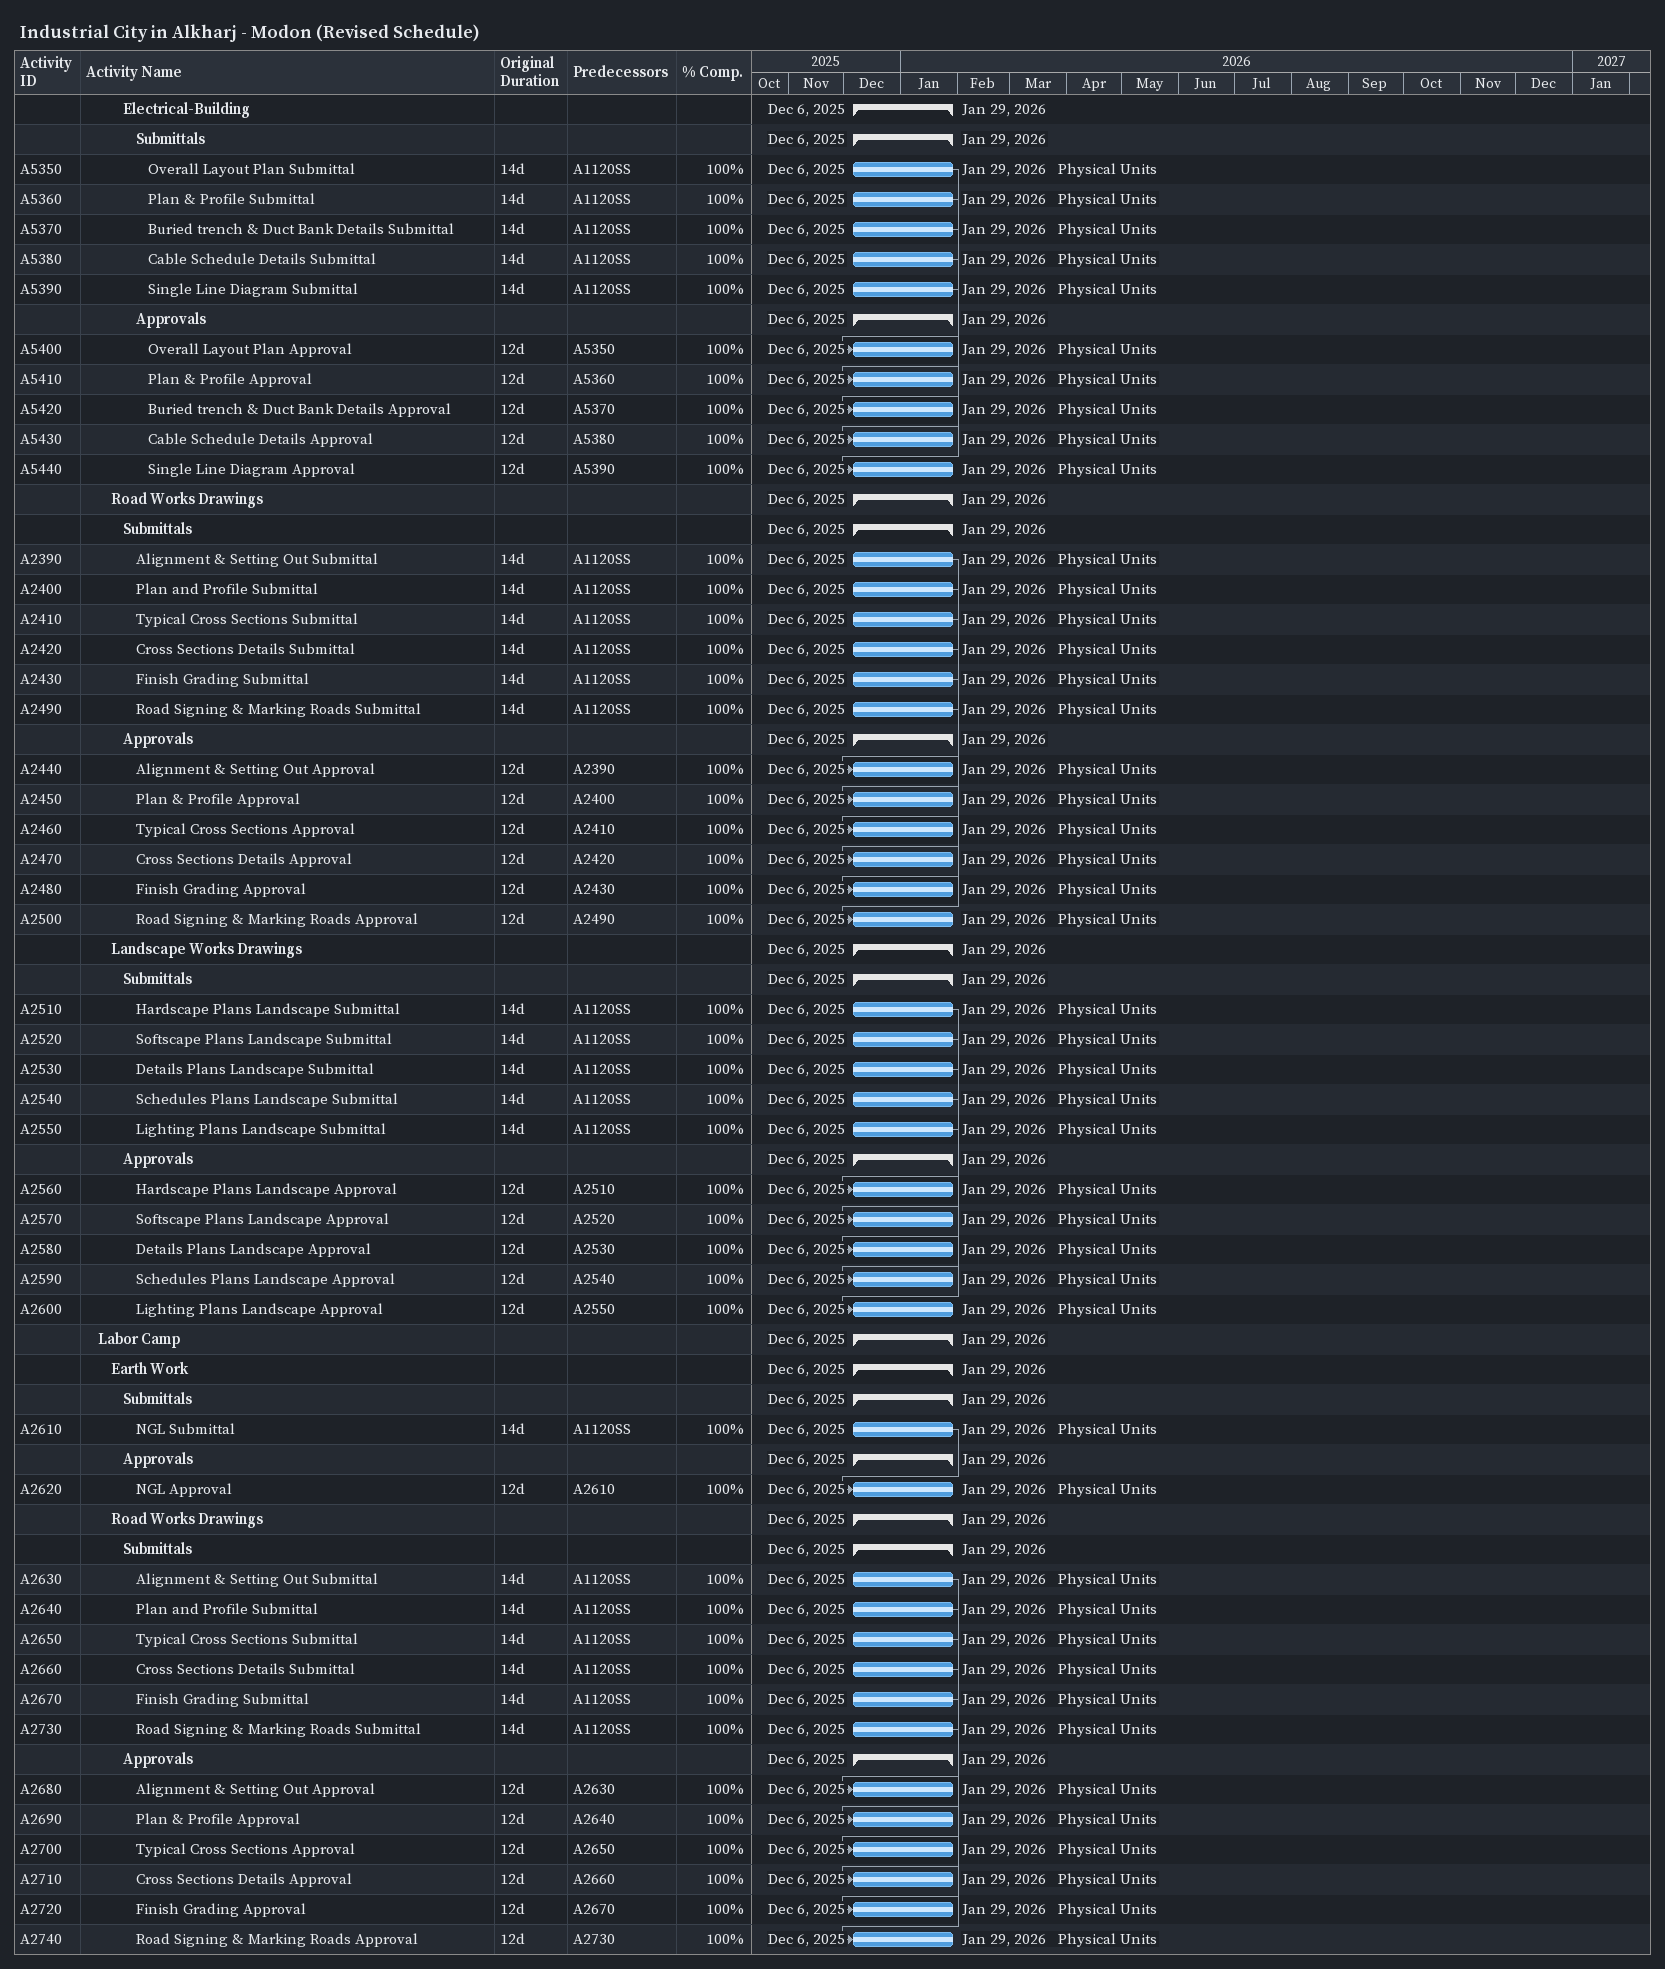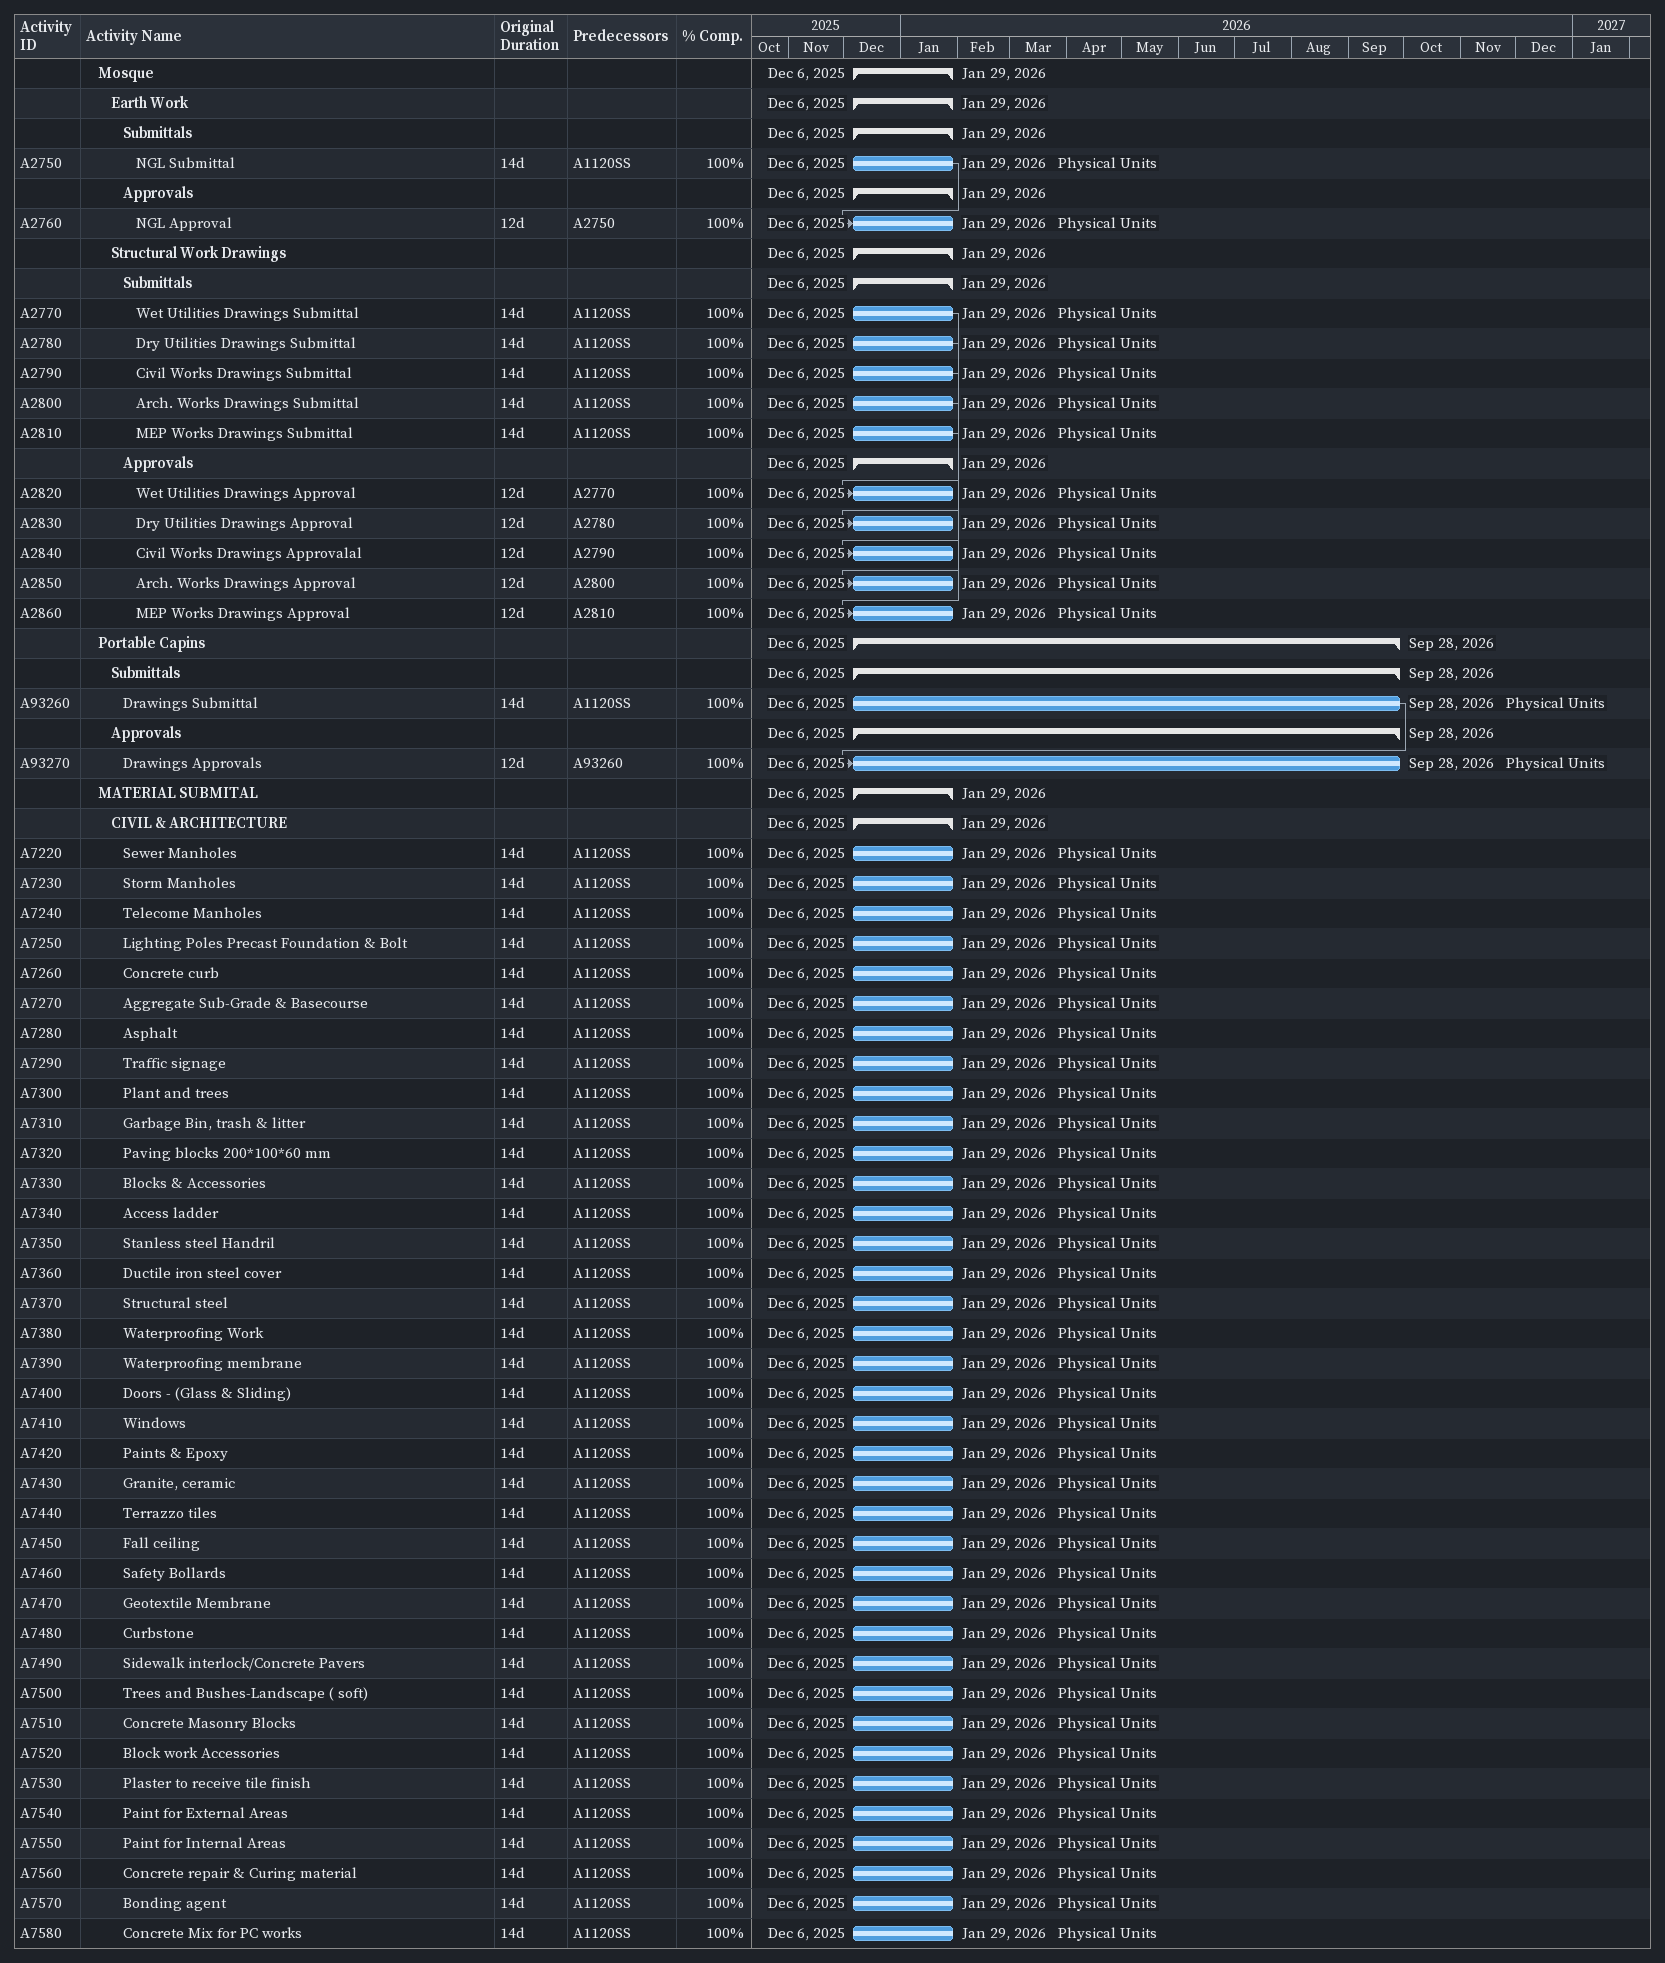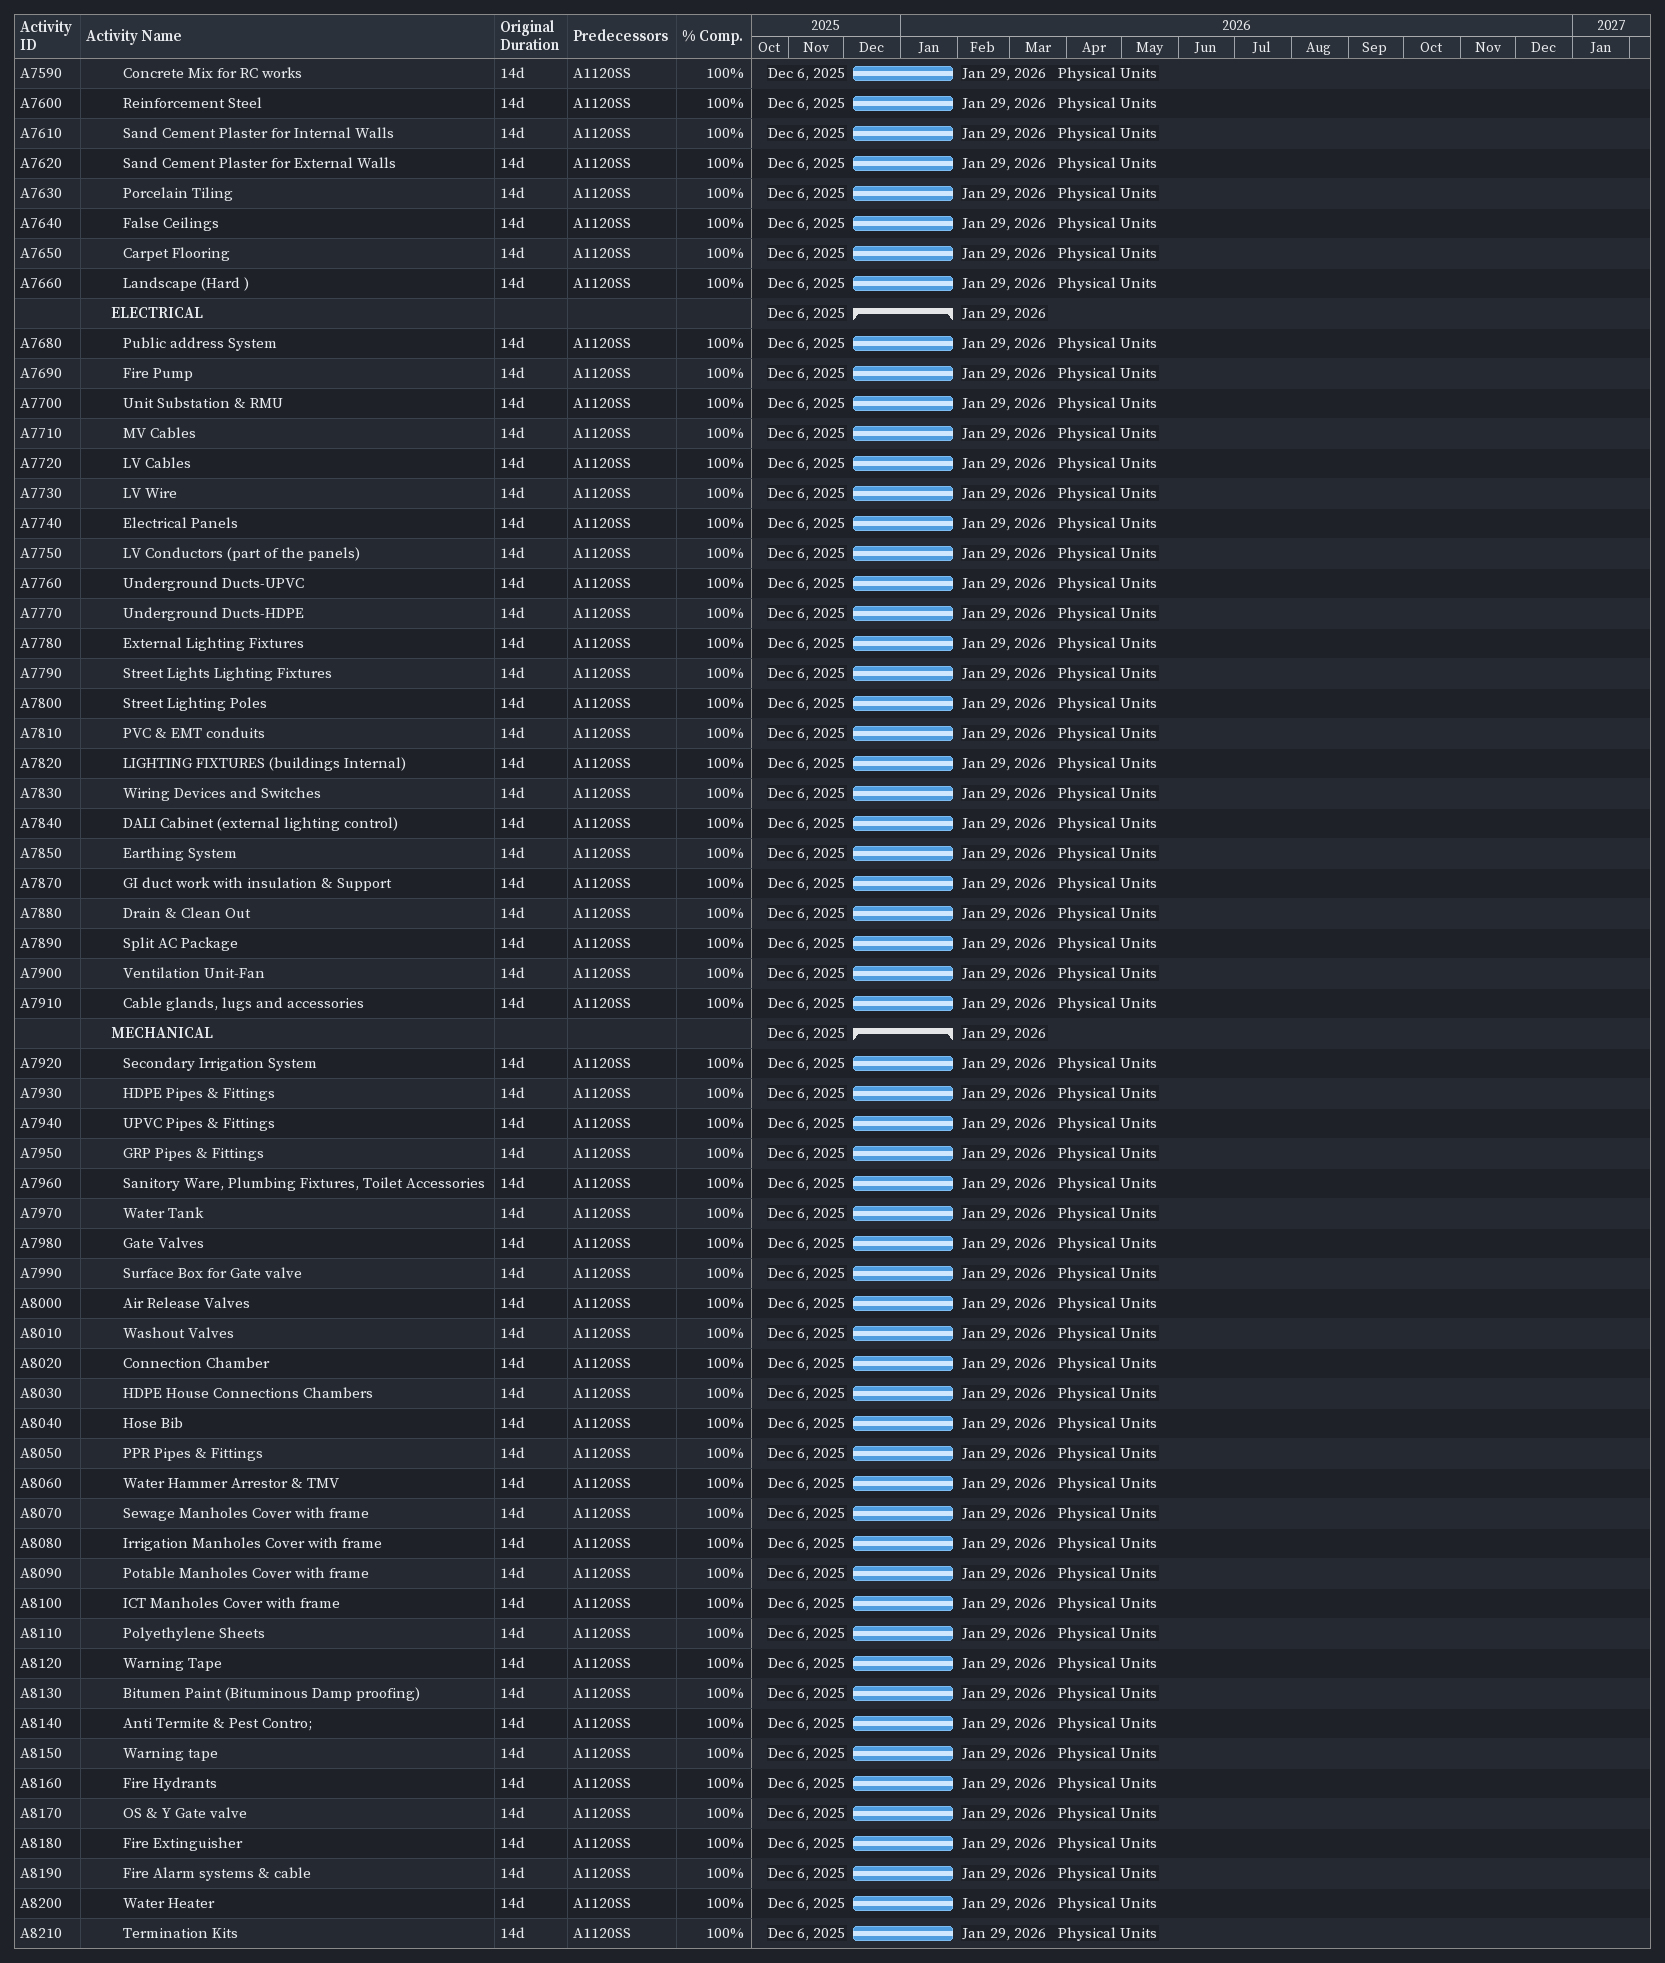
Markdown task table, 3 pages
Industrial City in Alkharj - Modon (Revised Schedule)

| ID | Level | Task | Original duration | Start | Finish | Predecessors | Resources | % complete |
|---|---|---|---|---|---|---|---|---|
|  | 4 | **Electrical-Building** |  | 2025-12-06 | 2026-01-29 |  |  |  |
|  | 5 | **Submittals** |  | 2025-12-06 | 2026-01-29 |  |  |  |
| A5350 | 6 | Overall Layout Plan Submittal | 14d | 2025-12-06 | 2026-01-29 | A1120SS | Physical Units | 100 |
| A5360 | 6 | Plan & Profile Submittal | 14d | 2025-12-06 | 2026-01-29 | A1120SS | Physical Units | 100 |
| A5370 | 6 | Buried trench & Duct Bank Details Submittal | 14d | 2025-12-06 | 2026-01-29 | A1120SS | Physical Units | 100 |
| A5380 | 6 | Cable Schedule Details Submittal | 14d | 2025-12-06 | 2026-01-29 | A1120SS | Physical Units | 100 |
| A5390 | 6 | Single Line Diagram Submittal | 14d | 2025-12-06 | 2026-01-29 | A1120SS | Physical Units | 100 |
|  | 5 | **Approvals** |  | 2025-12-06 | 2026-01-29 |  |  |  |
| A5400 | 6 | Overall Layout Plan Approval | 12d | 2025-12-06 | 2026-01-29 | A5350 | Physical Units | 100 |
| A5410 | 6 | Plan & Profile Approval | 12d | 2025-12-06 | 2026-01-29 | A5360 | Physical Units | 100 |
| A5420 | 6 | Buried trench & Duct Bank Details Approval | 12d | 2025-12-06 | 2026-01-29 | A5370 | Physical Units | 100 |
| A5430 | 6 | Cable Schedule Details Approval | 12d | 2025-12-06 | 2026-01-29 | A5380 | Physical Units | 100 |
| A5440 | 6 | Single Line Diagram Approval | 12d | 2025-12-06 | 2026-01-29 | A5390 | Physical Units | 100 |
|  | 3 | **Road Works Drawings** |  | 2025-12-06 | 2026-01-29 |  |  |  |
|  | 4 | **Submittals** |  | 2025-12-06 | 2026-01-29 |  |  |  |
| A2390 | 5 | Alignment & Setting Out Submittal | 14d | 2025-12-06 | 2026-01-29 | A1120SS | Physical Units | 100 |
| A2400 | 5 | Plan and Profile Submittal | 14d | 2025-12-06 | 2026-01-29 | A1120SS | Physical Units | 100 |
| A2410 | 5 | Typical Cross Sections Submittal | 14d | 2025-12-06 | 2026-01-29 | A1120SS | Physical Units | 100 |
| A2420 | 5 | Cross Sections Details Submittal | 14d | 2025-12-06 | 2026-01-29 | A1120SS | Physical Units | 100 |
| A2430 | 5 | Finish Grading Submittal | 14d | 2025-12-06 | 2026-01-29 | A1120SS | Physical Units | 100 |
| A2490 | 5 | Road Signing & Marking Roads Submittal | 14d | 2025-12-06 | 2026-01-29 | A1120SS | Physical Units | 100 |
|  | 4 | **Approvals** |  | 2025-12-06 | 2026-01-29 |  |  |  |
| A2440 | 5 | Alignment & Setting Out Approval | 12d | 2025-12-06 | 2026-01-29 | A2390 | Physical Units | 100 |
| A2450 | 5 | Plan & Profile Approval | 12d | 2025-12-06 | 2026-01-29 | A2400 | Physical Units | 100 |
| A2460 | 5 | Typical Cross Sections Approval | 12d | 2025-12-06 | 2026-01-29 | A2410 | Physical Units | 100 |
| A2470 | 5 | Cross Sections Details Approval | 12d | 2025-12-06 | 2026-01-29 | A2420 | Physical Units | 100 |
| A2480 | 5 | Finish Grading Approval | 12d | 2025-12-06 | 2026-01-29 | A2430 | Physical Units | 100 |
| A2500 | 5 | Road Signing & Marking Roads Approval | 12d | 2025-12-06 | 2026-01-29 | A2490 | Physical Units | 100 |
|  | 3 | **Landscape Works Drawings** |  | 2025-12-06 | 2026-01-29 |  |  |  |
|  | 4 | **Submittals** |  | 2025-12-06 | 2026-01-29 |  |  |  |
| A2510 | 5 | Hardscape Plans Landscape Submittal | 14d | 2025-12-06 | 2026-01-29 | A1120SS | Physical Units | 100 |
| A2520 | 5 | Softscape Plans Landscape Submittal | 14d | 2025-12-06 | 2026-01-29 | A1120SS | Physical Units | 100 |
| A2530 | 5 | Details Plans Landscape Submittal | 14d | 2025-12-06 | 2026-01-29 | A1120SS | Physical Units | 100 |
| A2540 | 5 | Schedules Plans Landscape Submittal | 14d | 2025-12-06 | 2026-01-29 | A1120SS | Physical Units | 100 |
| A2550 | 5 | Lighting Plans Landscape Submittal | 14d | 2025-12-06 | 2026-01-29 | A1120SS | Physical Units | 100 |
|  | 4 | **Approvals** |  | 2025-12-06 | 2026-01-29 |  |  |  |
| A2560 | 5 | Hardscape Plans Landscape Approval | 12d | 2025-12-06 | 2026-01-29 | A2510 | Physical Units | 100 |
| A2570 | 5 | Softscape Plans Landscape Approval | 12d | 2025-12-06 | 2026-01-29 | A2520 | Physical Units | 100 |
| A2580 | 5 | Details Plans Landscape Approval | 12d | 2025-12-06 | 2026-01-29 | A2530 | Physical Units | 100 |
| A2590 | 5 | Schedules Plans Landscape Approval | 12d | 2025-12-06 | 2026-01-29 | A2540 | Physical Units | 100 |
| A2600 | 5 | Lighting Plans Landscape Approval | 12d | 2025-12-06 | 2026-01-29 | A2550 | Physical Units | 100 |
|  | 2 | **Labor Camp** |  | 2025-12-06 | 2026-01-29 |  |  |  |
|  | 3 | **Earth Work** |  | 2025-12-06 | 2026-01-29 |  |  |  |
|  | 4 | **Submittals** |  | 2025-12-06 | 2026-01-29 |  |  |  |
| A2610 | 5 | NGL Submittal | 14d | 2025-12-06 | 2026-01-29 | A1120SS | Physical Units | 100 |
|  | 4 | **Approvals** |  | 2025-12-06 | 2026-01-29 |  |  |  |
| A2620 | 5 | NGL Approval | 12d | 2025-12-06 | 2026-01-29 | A2610 | Physical Units | 100 |
|  | 3 | **Road Works Drawings** |  | 2025-12-06 | 2026-01-29 |  |  |  |
|  | 4 | **Submittals** |  | 2025-12-06 | 2026-01-29 |  |  |  |
| A2630 | 5 | Alignment & Setting Out Submittal | 14d | 2025-12-06 | 2026-01-29 | A1120SS | Physical Units | 100 |
| A2640 | 5 | Plan and Profile Submittal | 14d | 2025-12-06 | 2026-01-29 | A1120SS | Physical Units | 100 |
| A2650 | 5 | Typical Cross Sections Submittal | 14d | 2025-12-06 | 2026-01-29 | A1120SS | Physical Units | 100 |
| A2660 | 5 | Cross Sections Details Submittal | 14d | 2025-12-06 | 2026-01-29 | A1120SS | Physical Units | 100 |
| A2670 | 5 | Finish Grading Submittal | 14d | 2025-12-06 | 2026-01-29 | A1120SS | Physical Units | 100 |
| A2730 | 5 | Road Signing & Marking Roads Submittal | 14d | 2025-12-06 | 2026-01-29 | A1120SS | Physical Units | 100 |
|  | 4 | **Approvals** |  | 2025-12-06 | 2026-01-29 |  |  |  |
| A2680 | 5 | Alignment & Setting Out Approval | 12d | 2025-12-06 | 2026-01-29 | A2630 | Physical Units | 100 |
| A2690 | 5 | Plan & Profile Approval | 12d | 2025-12-06 | 2026-01-29 | A2640 | Physical Units | 100 |
| A2700 | 5 | Typical Cross Sections Approval | 12d | 2025-12-06 | 2026-01-29 | A2650 | Physical Units | 100 |
| A2710 | 5 | Cross Sections Details Approval | 12d | 2025-12-06 | 2026-01-29 | A2660 | Physical Units | 100 |
| A2720 | 5 | Finish Grading Approval | 12d | 2025-12-06 | 2026-01-29 | A2670 | Physical Units | 100 |
| A2740 | 5 | Road Signing & Marking Roads Approval | 12d | 2025-12-06 | 2026-01-29 | A2730 | Physical Units | 100 |
|  | 2 | **Mosque** |  | 2025-12-06 | 2026-01-29 |  |  |  |
|  | 3 | **Earth Work** |  | 2025-12-06 | 2026-01-29 |  |  |  |
|  | 4 | **Submittals** |  | 2025-12-06 | 2026-01-29 |  |  |  |
| A2750 | 5 | NGL Submittal | 14d | 2025-12-06 | 2026-01-29 | A1120SS | Physical Units | 100 |
|  | 4 | **Approvals** |  | 2025-12-06 | 2026-01-29 |  |  |  |
| A2760 | 5 | NGL Approval | 12d | 2025-12-06 | 2026-01-29 | A2750 | Physical Units | 100 |
|  | 3 | **Structural Work Drawings** |  | 2025-12-06 | 2026-01-29 |  |  |  |
|  | 4 | **Submittals** |  | 2025-12-06 | 2026-01-29 |  |  |  |
| A2770 | 5 | Wet Utilities Drawings Submittal | 14d | 2025-12-06 | 2026-01-29 | A1120SS | Physical Units | 100 |
| A2780 | 5 | Dry Utilities Drawings Submittal | 14d | 2025-12-06 | 2026-01-29 | A1120SS | Physical Units | 100 |
| A2790 | 5 | Civil Works Drawings Submittal | 14d | 2025-12-06 | 2026-01-29 | A1120SS | Physical Units | 100 |
| A2800 | 5 | Arch. Works Drawings Submittal | 14d | 2025-12-06 | 2026-01-29 | A1120SS | Physical Units | 100 |
| A2810 | 5 | MEP Works Drawings Submittal | 14d | 2025-12-06 | 2026-01-29 | A1120SS | Physical Units | 100 |
|  | 4 | **Approvals** |  | 2025-12-06 | 2026-01-29 |  |  |  |
| A2820 | 5 | Wet Utilities Drawings Approval | 12d | 2025-12-06 | 2026-01-29 | A2770 | Physical Units | 100 |
| A2830 | 5 | Dry Utilities Drawings Approval | 12d | 2025-12-06 | 2026-01-29 | A2780 | Physical Units | 100 |
| A2840 | 5 | Civil Works Drawings Approvalal | 12d | 2025-12-06 | 2026-01-29 | A2790 | Physical Units | 100 |
| A2850 | 5 | Arch. Works Drawings Approval | 12d | 2025-12-06 | 2026-01-29 | A2800 | Physical Units | 100 |
| A2860 | 5 | MEP Works Drawings Approval | 12d | 2025-12-06 | 2026-01-29 | A2810 | Physical Units | 100 |
|  | 2 | **Portable Capins** |  | 2025-12-06 | 2026-09-28 |  |  |  |
|  | 3 | **Submittals** |  | 2025-12-06 | 2026-09-28 |  |  |  |
| A93260 | 4 | Drawings Submittal | 14d | 2025-12-06 | 2026-09-28 | A1120SS | Physical Units | 100 |
|  | 3 | **Approvals** |  | 2025-12-06 | 2026-09-28 |  |  |  |
| A93270 | 4 | Drawings Approvals | 12d | 2025-12-06 | 2026-09-28 | A93260 | Physical Units | 100 |
|  | 2 | **MATERIAL SUBMITAL** |  | 2025-12-06 | 2026-01-29 |  |  |  |
|  | 3 | **CIVIL & ARCHITECTURE** |  | 2025-12-06 | 2026-01-29 |  |  |  |
| A7220 | 4 | Sewer Manholes | 14d | 2025-12-06 | 2026-01-29 | A1120SS | Physical Units | 100 |
| A7230 | 4 | Storm Manholes | 14d | 2025-12-06 | 2026-01-29 | A1120SS | Physical Units | 100 |
| A7240 | 4 | Telecome Manholes | 14d | 2025-12-06 | 2026-01-29 | A1120SS | Physical Units | 100 |
| A7250 | 4 | Lighting Poles Precast Foundation & Bolt | 14d | 2025-12-06 | 2026-01-29 | A1120SS | Physical Units | 100 |
| A7260 | 4 | Concrete curb | 14d | 2025-12-06 | 2026-01-29 | A1120SS | Physical Units | 100 |
| A7270 | 4 | Aggregate Sub-Grade & Basecourse | 14d | 2025-12-06 | 2026-01-29 | A1120SS | Physical Units | 100 |
| A7280 | 4 | Asphalt | 14d | 2025-12-06 | 2026-01-29 | A1120SS | Physical Units | 100 |
| A7290 | 4 | Traffic signage | 14d | 2025-12-06 | 2026-01-29 | A1120SS | Physical Units | 100 |
| A7300 | 4 | Plant and trees | 14d | 2025-12-06 | 2026-01-29 | A1120SS | Physical Units | 100 |
| A7310 | 4 | Garbage Bin, trash & litter | 14d | 2025-12-06 | 2026-01-29 | A1120SS | Physical Units | 100 |
| A7320 | 4 | Paving blocks 200*100*60 mm | 14d | 2025-12-06 | 2026-01-29 | A1120SS | Physical Units | 100 |
| A7330 | 4 | Blocks & Accessories | 14d | 2025-12-06 | 2026-01-29 | A1120SS | Physical Units | 100 |
| A7340 | 4 | Access ladder | 14d | 2025-12-06 | 2026-01-29 | A1120SS | Physical Units | 100 |
| A7350 | 4 | Stanless steel Handril | 14d | 2025-12-06 | 2026-01-29 | A1120SS | Physical Units | 100 |
| A7360 | 4 | Ductile iron steel cover | 14d | 2025-12-06 | 2026-01-29 | A1120SS | Physical Units | 100 |
| A7370 | 4 | Structural steel | 14d | 2025-12-06 | 2026-01-29 | A1120SS | Physical Units | 100 |
| A7380 | 4 | Waterproofing Work | 14d | 2025-12-06 | 2026-01-29 | A1120SS | Physical Units | 100 |
| A7390 | 4 | Waterproofing membrane | 14d | 2025-12-06 | 2026-01-29 | A1120SS | Physical Units | 100 |
| A7400 | 4 | Doors - (Glass & Sliding) | 14d | 2025-12-06 | 2026-01-29 | A1120SS | Physical Units | 100 |
| A7410 | 4 | Windows | 14d | 2025-12-06 | 2026-01-29 | A1120SS | Physical Units | 100 |
| A7420 | 4 | Paints & Epoxy | 14d | 2025-12-06 | 2026-01-29 | A1120SS | Physical Units | 100 |
| A7430 | 4 | Granite, ceramic | 14d | 2025-12-06 | 2026-01-29 | A1120SS | Physical Units | 100 |
| A7440 | 4 | Terrazzo tiles | 14d | 2025-12-06 | 2026-01-29 | A1120SS | Physical Units | 100 |
| A7450 | 4 | Fall ceiling | 14d | 2025-12-06 | 2026-01-29 | A1120SS | Physical Units | 100 |
| A7460 | 4 | Safety Bollards | 14d | 2025-12-06 | 2026-01-29 | A1120SS | Physical Units | 100 |
| A7470 | 4 | Geotextile Membrane | 14d | 2025-12-06 | 2026-01-29 | A1120SS | Physical Units | 100 |
| A7480 | 4 | Curbstone | 14d | 2025-12-06 | 2026-01-29 | A1120SS | Physical Units | 100 |
| A7490 | 4 | Sidewalk interlock/Concrete Pavers | 14d | 2025-12-06 | 2026-01-29 | A1120SS | Physical Units | 100 |
| A7500 | 4 | Trees and Bushes-Landscape ( soft) | 14d | 2025-12-06 | 2026-01-29 | A1120SS | Physical Units | 100 |
| A7510 | 4 | Concrete Masonry Blocks | 14d | 2025-12-06 | 2026-01-29 | A1120SS | Physical Units | 100 |
| A7520 | 4 | Block work Accessories | 14d | 2025-12-06 | 2026-01-29 | A1120SS | Physical Units | 100 |
| A7530 | 4 | Plaster to receive tile finish | 14d | 2025-12-06 | 2026-01-29 | A1120SS | Physical Units | 100 |
| A7540 | 4 | Paint for External Areas | 14d | 2025-12-06 | 2026-01-29 | A1120SS | Physical Units | 100 |
| A7550 | 4 | Paint for Internal Areas | 14d | 2025-12-06 | 2026-01-29 | A1120SS | Physical Units | 100 |
| A7560 | 4 | Concrete repair & Curing material | 14d | 2025-12-06 | 2026-01-29 | A1120SS | Physical Units | 100 |
| A7570 | 4 | Bonding agent | 14d | 2025-12-06 | 2026-01-29 | A1120SS | Physical Units | 100 |
| A7580 | 4 | Concrete Mix for PC works | 14d | 2025-12-06 | 2026-01-29 | A1120SS | Physical Units | 100 |
| A7590 | 4 | Concrete Mix for RC works | 14d | 2025-12-06 | 2026-01-29 | A1120SS | Physical Units | 100 |
| A7600 | 4 | Reinforcement Steel | 14d | 2025-12-06 | 2026-01-29 | A1120SS | Physical Units | 100 |
| A7610 | 4 | Sand Cement Plaster for Internal Walls | 14d | 2025-12-06 | 2026-01-29 | A1120SS | Physical Units | 100 |
| A7620 | 4 | Sand Cement Plaster for External Walls | 14d | 2025-12-06 | 2026-01-29 | A1120SS | Physical Units | 100 |
| A7630 | 4 | Porcelain Tiling | 14d | 2025-12-06 | 2026-01-29 | A1120SS | Physical Units | 100 |
| A7640 | 4 | False Ceilings | 14d | 2025-12-06 | 2026-01-29 | A1120SS | Physical Units | 100 |
| A7650 | 4 | Carpet Flooring | 14d | 2025-12-06 | 2026-01-29 | A1120SS | Physical Units | 100 |
| A7660 | 4 | Landscape (Hard ) | 14d | 2025-12-06 | 2026-01-29 | A1120SS | Physical Units | 100 |
|  | 3 | **ELECTRICAL** |  | 2025-12-06 | 2026-01-29 |  |  |  |
| A7680 | 4 | Public address System | 14d | 2025-12-06 | 2026-01-29 | A1120SS | Physical Units | 100 |
| A7690 | 4 | Fire Pump | 14d | 2025-12-06 | 2026-01-29 | A1120SS | Physical Units | 100 |
| A7700 | 4 | Unit Substation & RMU | 14d | 2025-12-06 | 2026-01-29 | A1120SS | Physical Units | 100 |
| A7710 | 4 | MV Cables | 14d | 2025-12-06 | 2026-01-29 | A1120SS | Physical Units | 100 |
| A7720 | 4 | LV Cables | 14d | 2025-12-06 | 2026-01-29 | A1120SS | Physical Units | 100 |
| A7730 | 4 | LV Wire | 14d | 2025-12-06 | 2026-01-29 | A1120SS | Physical Units | 100 |
| A7740 | 4 | Electrical Panels | 14d | 2025-12-06 | 2026-01-29 | A1120SS | Physical Units | 100 |
| A7750 | 4 | LV Conductors (part of the panels) | 14d | 2025-12-06 | 2026-01-29 | A1120SS | Physical Units | 100 |
| A7760 | 4 | Underground Ducts-UPVC | 14d | 2025-12-06 | 2026-01-29 | A1120SS | Physical Units | 100 |
| A7770 | 4 | Underground Ducts-HDPE | 14d | 2025-12-06 | 2026-01-29 | A1120SS | Physical Units | 100 |
| A7780 | 4 | External Lighting Fixtures | 14d | 2025-12-06 | 2026-01-29 | A1120SS | Physical Units | 100 |
| A7790 | 4 | Street Lights Lighting Fixtures | 14d | 2025-12-06 | 2026-01-29 | A1120SS | Physical Units | 100 |
| A7800 | 4 | Street Lighting Poles | 14d | 2025-12-06 | 2026-01-29 | A1120SS | Physical Units | 100 |
| A7810 | 4 | PVC & EMT conduits | 14d | 2025-12-06 | 2026-01-29 | A1120SS | Physical Units | 100 |
| A7820 | 4 | LIGHTING FIXTURES (buildings Internal) | 14d | 2025-12-06 | 2026-01-29 | A1120SS | Physical Units | 100 |
| A7830 | 4 | Wiring Devices and Switches | 14d | 2025-12-06 | 2026-01-29 | A1120SS | Physical Units | 100 |
| A7840 | 4 | DALI Cabinet (external lighting control) | 14d | 2025-12-06 | 2026-01-29 | A1120SS | Physical Units | 100 |
| A7850 | 4 | Earthing System | 14d | 2025-12-06 | 2026-01-29 | A1120SS | Physical Units | 100 |
| A7870 | 4 | GI duct work with insulation & Support | 14d | 2025-12-06 | 2026-01-29 | A1120SS | Physical Units | 100 |
| A7880 | 4 | Drain & Clean Out | 14d | 2025-12-06 | 2026-01-29 | A1120SS | Physical Units | 100 |
| A7890 | 4 | Split AC Package | 14d | 2025-12-06 | 2026-01-29 | A1120SS | Physical Units | 100 |
| A7900 | 4 | Ventilation Unit-Fan | 14d | 2025-12-06 | 2026-01-29 | A1120SS | Physical Units | 100 |
| A7910 | 4 | Cable glands, lugs and accessories | 14d | 2025-12-06 | 2026-01-29 | A1120SS | Physical Units | 100 |
|  | 3 | **MECHANICAL** |  | 2025-12-06 | 2026-01-29 |  |  |  |
| A7920 | 4 | Secondary Irrigation System | 14d | 2025-12-06 | 2026-01-29 | A1120SS | Physical Units | 100 |
| A7930 | 4 | HDPE Pipes & Fittings | 14d | 2025-12-06 | 2026-01-29 | A1120SS | Physical Units | 100 |
| A7940 | 4 | UPVC Pipes & Fittings | 14d | 2025-12-06 | 2026-01-29 | A1120SS | Physical Units | 100 |
| A7950 | 4 | GRP Pipes & Fittings | 14d | 2025-12-06 | 2026-01-29 | A1120SS | Physical Units | 100 |
| A7960 | 4 | Sanitory Ware, Plumbing Fixtures, Toilet Accessories | 14d | 2025-12-06 | 2026-01-29 | A1120SS | Physical Units | 100 |
| A7970 | 4 | Water Tank | 14d | 2025-12-06 | 2026-01-29 | A1120SS | Physical Units | 100 |
| A7980 | 4 | Gate Valves | 14d | 2025-12-06 | 2026-01-29 | A1120SS | Physical Units | 100 |
| A7990 | 4 | Surface Box for Gate valve | 14d | 2025-12-06 | 2026-01-29 | A1120SS | Physical Units | 100 |
| A8000 | 4 | Air Release Valves | 14d | 2025-12-06 | 2026-01-29 | A1120SS | Physical Units | 100 |
| A8010 | 4 | Washout Valves | 14d | 2025-12-06 | 2026-01-29 | A1120SS | Physical Units | 100 |
| A8020 | 4 | Connection Chamber | 14d | 2025-12-06 | 2026-01-29 | A1120SS | Physical Units | 100 |
| A8030 | 4 | HDPE House Connections Chambers | 14d | 2025-12-06 | 2026-01-29 | A1120SS | Physical Units | 100 |
| A8040 | 4 | Hose Bib | 14d | 2025-12-06 | 2026-01-29 | A1120SS | Physical Units | 100 |
| A8050 | 4 | PPR Pipes & Fittings | 14d | 2025-12-06 | 2026-01-29 | A1120SS | Physical Units | 100 |
| A8060 | 4 | Water Hammer Arrestor & TMV | 14d | 2025-12-06 | 2026-01-29 | A1120SS | Physical Units | 100 |
| A8070 | 4 | Sewage Manholes Cover with frame | 14d | 2025-12-06 | 2026-01-29 | A1120SS | Physical Units | 100 |
| A8080 | 4 | Irrigation Manholes Cover with frame | 14d | 2025-12-06 | 2026-01-29 | A1120SS | Physical Units | 100 |
| A8090 | 4 | Potable Manholes Cover with frame | 14d | 2025-12-06 | 2026-01-29 | A1120SS | Physical Units | 100 |
| A8100 | 4 | ICT Manholes Cover with frame | 14d | 2025-12-06 | 2026-01-29 | A1120SS | Physical Units | 100 |
| A8110 | 4 | Polyethylene Sheets | 14d | 2025-12-06 | 2026-01-29 | A1120SS | Physical Units | 100 |
| A8120 | 4 | Warning Tape | 14d | 2025-12-06 | 2026-01-29 | A1120SS | Physical Units | 100 |
| A8130 | 4 | Bitumen Paint (Bituminous Damp proofing) | 14d | 2025-12-06 | 2026-01-29 | A1120SS | Physical Units | 100 |
| A8140 | 4 | Anti Termite & Pest Contro; | 14d | 2025-12-06 | 2026-01-29 | A1120SS | Physical Units | 100 |
| A8150 | 4 | Warning tape | 14d | 2025-12-06 | 2026-01-29 | A1120SS | Physical Units | 100 |
| A8160 | 4 | Fire Hydrants | 14d | 2025-12-06 | 2026-01-29 | A1120SS | Physical Units | 100 |
| A8170 | 4 | OS & Y Gate valve | 14d | 2025-12-06 | 2026-01-29 | A1120SS | Physical Units | 100 |
| A8180 | 4 | Fire Extinguisher | 14d | 2025-12-06 | 2026-01-29 | A1120SS | Physical Units | 100 |
| A8190 | 4 | Fire Alarm systems & cable | 14d | 2025-12-06 | 2026-01-29 | A1120SS | Physical Units | 100 |
| A8200 | 4 | Water Heater | 14d | 2025-12-06 | 2026-01-29 | A1120SS | Physical Units | 100 |
| A8210 | 4 | Termination Kits | 14d | 2025-12-06 | 2026-01-29 | A1120SS | Physical Units | 100 |
